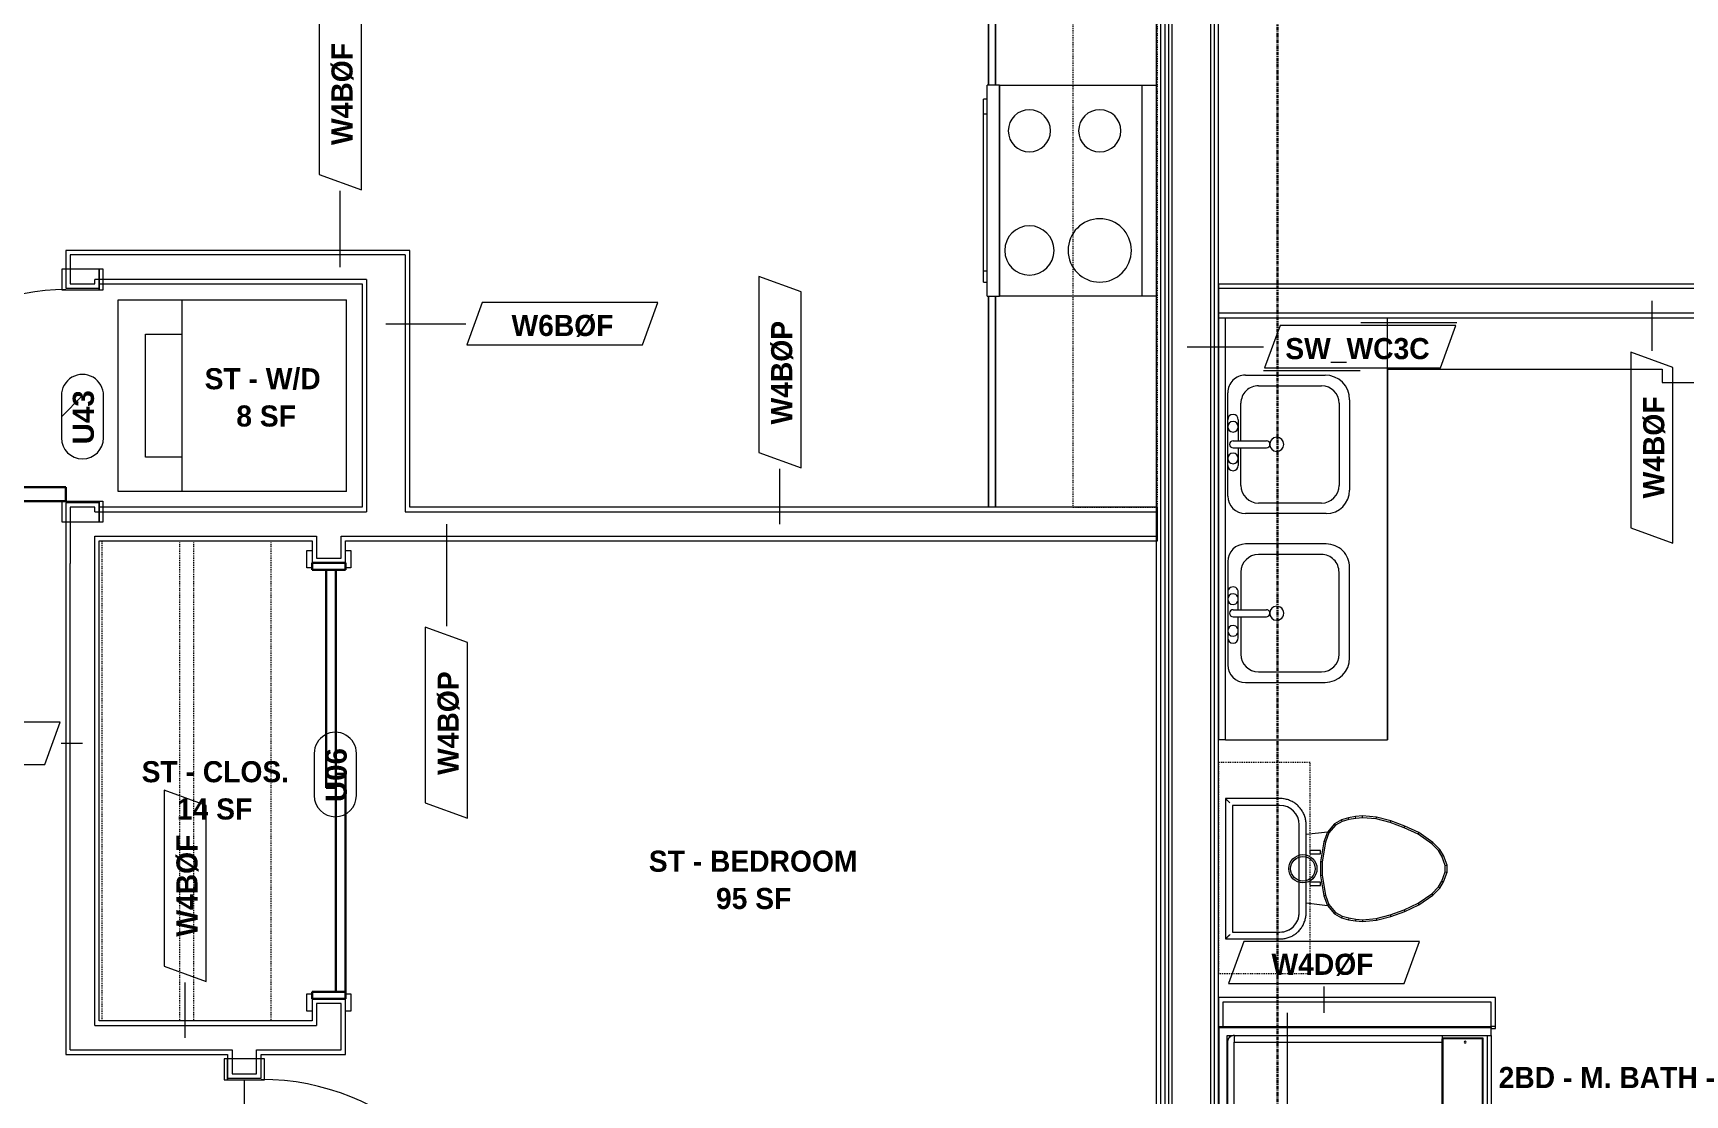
# Model space of a CAD drawing. Header units: inches. Extents: x -4058 to -1781, y 9814 to 12264.
# Drawn here: x -2677.1 to -2442.4, y 10568.4 to 10719.3 of the extents above; entities that cross this region are included whole.
import ezdxf

# ---------------------------------------------------------------- set-up
doc = ezdxf.new("R2010")
doc.units = ezdxf.units.IN
doc.header["$MEASUREMENT"] = 0
doc.linetypes.add('Dash', pattern=[0.25, 0.125, -0.125])
doc.linetypes.add('Grid Line 1_2_', pattern=[0.875, 0.5, -0.125, 0.125, -0.125])
for name, color, linetype, lineweight in [('0-1', 7, 'Continuous', 5), ('A-AREA-IDEN', 2, 'Continuous', 9), ('A-DOOR-3', 31, 'Continuous', 9), ('A-DOOR-4', 31, 'Continuous', 30), ('A-DOOR-FRAM-3', 31, 'Continuous', 30), ('A-DOOR-IDEN', 31, 'Continuous', 9), ('A-FLOR-2', 192, 'Continuous', 9), ('A-WALL', 113, 'Continuous', 18), ('A-WALL-2', 250, 'Continuous', 18), ('A-WALL-3', 113, 'Continuous', 9), ('A-WALL-IDEN', 211, 'Continuous', 9), ('I-WALL-1', 7, 'Continuous', 9), ('P-SANR-FIXT', 6, 'Continuous', 9), ('Q-CASE', 31, 'Continuous', 9), ('Q-CASE-2', 31, 'Dash', 9), ('Q-CASE-HDLN', 31, 'Dash', 9), ('Q-SPCQ', 91, 'Continuous', 9), ('S-GRID-1', 1, 'Grid Line 1_2_', 30)]:
    doc.layers.add(name, color=color, linetype=linetype, lineweight=lineweight)
doc.styles.add('Arial_B', font='arialbd.ttf', dxfattribs={"height": 3})
doc.styles.add('Century Gothic_B', font='GOTHICB.TTF', dxfattribs={"height": 3})

# ---------------------------------------------------------------- blocks, each defined once
blk = doc.blocks.new('CTR - 1st Phase - Common Walls_rvt-1-UNITS PLANS - 3RD FLOOR')
at = {"layer": 'A-WALL-2'}
for p, q in [((-2516.94, 10843.14), (-2516.94, 10458.16)), ((-2516.31, 10843.14), (-2516.31, 10458.16)), ((-2515.81, 10843.14), (-2515.81, 10458.16)), ((-2515.31, 10843.14), (-2515.31, 10458.16)), ((-2509.81, 10843.14), (-2509.81, 10458.16)), ((-2509.31, 10843.14), (-2509.31, 10458.16))]:
    blk.add_line(p, q, dxfattribs=at)
at = {"layer": 'I-WALL-1'}
for p, q in [((-2517.56, 10843.14), (-2517.56, 10496.91)), ((-2508.69, 10578.1), (-2508.69, 10843.14))]:
    blk.add_line(p, q, dxfattribs=at)
blk = doc.blocks.new('CTR - 1st Phase - Structure_rvt-1-UNITS PLANS - 3RD FLOOR')
at = {"layer": 'S-GRID-1'}
blk.add_line((-2500.32, 9814.03), (-2500.32, 12247.5), dxfattribs=at)
blk = doc.blocks.new('M_Sink Vanity-Square - 500 x 440mm-1352614-UNITS PLANS - 3RD FLOOR')
at = {"layer": 'P-SANR-FIXT'}
for p, q in [((7.96, 7.09), (-6.72, 7.09)), ((3.62, 7.09), (-2.88, 7.09)), ((0.12, 5.22), (-5.22, 5.22)), ((-2.88, 5.59), (0.12, 5.59)), ((0.12, 6.33), (0.12, 1.59)), ((1.12, 6.33), (1.12, 1.59)), ((1.12, 5.59), (3.62, 5.59)), ((6.46, 5.22), (1.12, 5.22)), ((-9.22, 4.59), (-9.22, -6.73)), ((-7.72, 2.72), (-7.72, -6.23)), ((8.96, -6.23), (8.96, 2.72)), ((10.46, -6.91), (10.46, 4.59)), ((-5.22, -8.73), (6.46, -8.73)), ((-5.72, -10.23), (7.14, -10.23))]:
    blk.add_line(p, q, dxfattribs=at)
for centre, radius, start, end in [((-6.72, 4.59), 2.5, 90, 180), ((-2.88, 6.34), 0.75, 90, 270), ((-1.88, 6.34), 0.75, 360, 180), ((2.62, 6.34), 0.75, 360, 180), ((3.62, 6.34), 0.75, 270, 90), ((7.96, 4.59), 2.5, 360, 90), ((-5.22, 2.72), 2.5, 90, 180), ((-1.88, 6.34), 0.75, 180, 0), ((0.62, 6.33), 0.5, 360, 180), ((2.62, 6.34), 0.75, 180, 360), ((6.46, 2.72), 2.5, 0, 90), ((0.62, 0.13), 1, 360, 180), ((0.62, 0.13), 1, 180, 0), ((0.62, 1.59), 0.5, 180, 0), ((-5.72, -6.73), 3.5, 180, 270), ((-5.22, -6.23), 2.5, 180, 270), ((6.46, -6.23), 2.5, 270, 0), ((7.14, -6.91), 3.32, 270, 0)]:
    blk.add_arc(centre, radius, start, end, dxfattribs=at)
blk = doc.blocks.new('Toilet-Domestic-3D - Toilet-Domestic-3D-V17-UNITS PLANS - 3RD FLOOR')
at = {"layer": 'P-SANR-FIXT'}
for p, q in [((-0.5, 12), (-1.87, 11.5)), ((-0.46, 11.75), (-1.77, 11.27)), ((-0.46, 11.75), (-0.5, 12)), ((0.5, 12), (-0.5, 12)), ((0.46, 11.75), (-0.46, 11.75)), ((0.46, 11.75), (0.5, 12)), ((1.77, 11.27), (0.46, 11.75)), ((1.87, 11.5), (0.5, 12)), ((-3.74, 10), (-5.13, 8)), ((-3.55, 9.84), (-4.91, 7.88)), ((-2.74, 11), (-3.74, 10)), ((-3.55, 9.84), (-3.74, 10)), ((-2.59, 10.8), (-3.55, 9.84)), ((-1.87, 11.5), (-2.74, 11)), ((-2.59, 10.8), (-2.74, 11)), ((-1.77, 11.27), (-2.59, 10.8)), ((-1.77, 11.27), (-1.87, 11.5)), ((1.77, 11.27), (1.87, 11.5)), ((2.59, 10.8), (1.77, 11.27)), ((2.74, 11), (1.87, 11.5)), ((2.59, 10.8), (2.74, 11)), ((3.55, 9.84), (2.59, 10.8)), ((3.74, 10), (2.74, 11)), ((3.55, 9.84), (3.74, 10)), ((4.91, 7.88), (3.55, 9.84)), ((5.13, 8), (3.74, 10)), ((-5.13, 8), (-6.06, 6)), ((-4.91, 7.88), (-5.83, 5.9)), ((-4.91, 7.88), (-5.13, 8)), ((4.91, 7.88), (5.13, 8)), ((5.83, 5.9), (4.91, 7.88)), ((6.06, 6), (5.13, 8)), ((-6.06, 6), (-6.79, 4)), ((-5.83, 5.9), (-6.55, 3.92)), ((-5.83, 5.9), (-6.06, 6)), ((5.83, 5.9), (6.06, 6)), ((6.55, 3.92), (5.83, 5.9)), ((6.79, 4), (6.06, 6)), ((-6.79, 4), (-7.33, 1.99)), ((-6.55, 3.92), (-7.08, 1.95)), ((-6.55, 3.92), (-6.79, 4)), ((6.55, 3.92), (6.79, 4)), ((7.08, 1.95), (6.55, 3.92)), ((7.33, 1.99), (6.79, 4)), ((-7.33, 1.99), (-7.5, 0)), ((-7.08, 1.95), (-7.33, 1.99)), ((-7.08, 1.95), (-7.25, 0)), ((7.08, 1.95), (7.33, 1.99)), ((7.25, 0), (7.08, 1.95)), ((7.5, 0), (7.33, 1.99)), ((-7.25, 0), (-7.5, 0)), ((-7.5, 0), (-7.41, -1)), ((-7.16, -0.96), (-7.41, -1)), ((-7.41, -1), (-7.24, -2)), ((-7.25, 0), (-7.16, -0.96)), ((-6.99, -1.95), (-7.24, -2)), ((-7.24, -2), (-6.97, -3)), ((-7.16, -0.96), (-6.99, -1.95)), ((-6.99, -1.95), (-6.73, -2.9)), ((6.73, -2.9), (6.99, -1.95)), ((6.97, -3), (7.24, -2)), ((6.99, -1.95), (7.16, -0.96)), ((6.99, -1.95), (7.24, -2)), ((7.16, -0.96), (7.25, 0)), ((7.16, -0.96), (7.41, -1)), ((7.24, -2), (7.41, -1)), ((7.25, 0), (7.5, 0)), ((7.41, -1), (7.5, 0)), ((-6.73, -2.9), (-6.97, -3)), ((-6.97, -3), (-6.4, -4)), ((-6.73, -2.9), (-6.21, -3.84)), ((-6.4, -4), (-6.21, -3.84)), ((-6.4, -4), (-5.21, -5)), ((-6.21, -3.84), (-5.08, -4.78)), ((5.08, -4.78), (6.21, -3.84)), ((5.21, -5), (6.4, -4)), ((6.21, -3.84), (6.73, -2.9)), ((6.21, -3.84), (6.4, -4)), ((6.4, -4), (6.97, -3)), ((6.73, -2.9), (6.97, -3)), ((-5.08, -4.78), (-5.21, -5)), ((-5.21, -5), (-4.86, -8.02)), ((-5.21, -5), (-3.84, -5.5)), ((-5.08, -4.78), (-3.77, -5.26)), ((-3.77, -5.26), (-3.84, -5.5)), ((-3.84, -5.5), (-1, -6)), ((-3.77, -5.26), (-0.98, -5.75)), ((-0.98, -5.75), (-1, -6)), ((-1, -6), (1, -6)), ((-0.98, -5.75), (0.98, -5.75)), ((0.98, -5.75), (3.77, -5.26)), ((0.98, -5.75), (1, -6)), ((1, -6), (3.84, -5.5)), ((3.77, -5.26), (5.08, -4.78)), ((3.77, -5.26), (3.84, -5.5)), ((3.84, -5.5), (5.21, -5)), ((4.86, -8.02), (5.21, -5)), ((5.08, -4.78), (5.21, -5)), ((6.25, -8.02), (-6.25, -8.02)), ((6.25, -9), (-6.25, -9)), ((6.25, -9), (-6.25, -9)), ((-9.98, -11.75), (-9.98, -19.48)), ((-9, -11.75), (-9, -18.5)), ((-9, -11.75), (-9, -18.5)), ((9, -18.5), (9, -11.75)), ((9, -18.5), (9, -11.75)), ((9.98, -19.48), (9.98, -11.75)), ((-9, -18.5), (9, -18.5)), ((-9, -18.5), (9, -18.5)), ((-9.98, -19.48), (-9.86, -19.36)), ((-9.98, -19.48), (9.98, -19.48)), ((9.86, -19.36), (9.98, -19.48))]:
    blk.add_line(p, q, dxfattribs=at)
at = {"layer": 'P-SANR-FIXT', "flags": 128}
for points in [[(-6.25, -8.02), (-6.4, -8.03), (-6.55, -8.03), (-6.7, -8.05), (-6.84, -8.07), (-6.99, -8.1), (-7.14, -8.13), (-7.28, -8.17), (-7.42, -8.21), (-7.56, -8.26), (-7.7, -8.32), (-7.84, -8.38), (-7.97, -8.44), (-8.1, -8.52), (-8.23, -8.59), (-8.35, -8.67), (-8.48, -8.76), (-8.59, -8.85), (-8.71, -8.95), (-8.82, -9.05), (-8.92, -9.15), (-9.03, -9.26), (-9.12, -9.38), (-9.22, -9.49), (-9.3, -9.61), (-9.39, -9.74), (-9.46, -9.86), (-9.54, -9.99), (-9.6, -10.13), (-9.67, -10.26), (-9.72, -10.4), (-9.78, -10.54), (-9.82, -10.68), (-9.86, -10.83), (-9.89, -10.97), (-9.92, -11.12), (-9.95, -11.26), (-9.96, -11.41), (-9.97, -11.56), (-9.98, -11.71), (-9.98, -11.75)], [(9.98, -11.75), (9.97, -11.6), (9.97, -11.45), (9.95, -11.3), (9.93, -11.16), (9.9, -11.01), (9.87, -10.86), (9.83, -10.72), (9.79, -10.58), (9.74, -10.44), (9.68, -10.3), (9.62, -10.16), (9.56, -10.03), (9.48, -9.9), (9.41, -9.77), (9.33, -9.65), (9.24, -9.52), (9.15, -9.41), (9.05, -9.29), (8.95, -9.18), (8.85, -9.08), (8.74, -8.97), (8.62, -8.88), (8.51, -8.78), (8.39, -8.7), (8.26, -8.61), (8.14, -8.54), (8.01, -8.46), (7.87, -8.4), (7.74, -8.33), (7.6, -8.28), (7.46, -8.22), (7.32, -8.18), (7.17, -8.14), (7.03, -8.11), (6.88, -8.08), (6.74, -8.05), (6.59, -8.04), (6.44, -8.03), (6.29, -8.02), (6.25, -8.02)]]:
    blk.add_lwpolyline(points, dxfattribs=at)
at = {"layer": 'P-SANR-FIXT'}
for radius in [2, 1.75]:
    blk.add_circle((0, -8.48), radius, dxfattribs=at)
for centre, start, end in [((-6.25, -11.75), 90, 180), ((-6.25, -11.75), 90, 180), ((6.25, -11.75), 0, 90), ((6.25, -11.75), 360, 90)]:
    blk.add_arc(centre, 2.75, start, end, dxfattribs=at)
for points in [[(-9.98, -19.48), (-9.98, -19.48), (-9.98, -19.48), (-9.98, -19.48)], [(9.98, -19.48), (9.98, -19.48), (9.98, -19.48), (9.98, -19.48)]]:
    blk.add_open_spline(points, degree=3, dxfattribs=at)
for points, knots in [([(-9.86, -19.36), (-9.86, -19.36), (-9.85, -19.35), (-9.82, -19.32), (-9.8, -19.3), (-9.78, -19.28), (-9.75, -19.25), (-9.71, -19.21), (-9.66, -19.16), (-9.6, -19.1), (-9.55, -19.05), (-9.47, -18.97), (-9.41, -18.91), (-9.37, -18.87)], [0, 0, 0, 0, 0.166667, 0.25, 0.291667, 0.333333, 0.416667, 0.5, 0.583333, 0.666667, 0.75, 0.833333, 1, 1, 1, 1]), ([(9.37, -18.87), (9.41, -18.91), (9.47, -18.97), (9.55, -19.05), (9.6, -19.1), (9.66, -19.16), (9.71, -19.21), (9.75, -19.25), (9.78, -19.28), (9.8, -19.3), (9.82, -19.32), (9.85, -19.35), (9.86, -19.36), (9.86, -19.36)], [-1, -1, -1, -1, -0.833333, -0.75, -0.666667, -0.583333, -0.5, -0.416667, -0.333333, -0.291667, -0.25, -0.166667, 0, 0, 0, 0])]:
    blk.add_open_spline(points, degree=3, knots=knots, dxfattribs=at)
blk = doc.blocks.new('Bath Vanity - Bath Vanity 60_-V18-UNITS PLANS - 3RD FLOOR')
at = {"layer": 'Q-CASE'}
for p, q in [((-29.26, -1), (-29.26, -24)), ((-29.26, -24), (30.74, -24))]:
    blk.add_line(p, q, dxfattribs=at)
blk = doc.blocks.new('BATHROOM MIRROR - BATHROOM MIRROR  60_-3809435-UNITS PLANS - 3RD FLOOR')
at = {"layer": 'Q-CASE'}
for p, q in [((30.74, 24), (-29.26, 24)), ((-29.26, 23), (-29.26, 24)), ((30.74, 24), (30.74, 23)), ((-29.26, 23), (30.74, 23))]:
    blk.add_line(p, q, dxfattribs=at)
blk = doc.blocks.new('300 Series Wall Hung Cabinet_326 - 30_-2909952-UNITS PLANS - 3RD FLOOR')
at = {"layer": 'Q-CASE'}
for p, q in [((-2.5, -13.19), (-2.01, -13.19)), ((-2.5, -13.19), (-2.5, -14.69)), ((-2.01, -14.69), (-2.01, -13.19)), ((2, -13.19), (2.49, -13.19)), ((2, -13.19), (2, -14.69)), ((2.49, -14.69), (2.49, -13.19)), ((-2.5, -14.69), (-2.01, -14.69)), ((2, -14.69), (2.49, -14.69))]:
    blk.add_line(p, q, dxfattribs=at)
at = {"layer": 'Q-CASE-2'}
for p, q in [((15, -0.19), (-15, -0.19)), ((-15, -0.19), (-15, -13.19)), ((15, -13.19), (15, -0.19)), ((-15, -13.19), (15, -13.19))]:
    blk.add_line(p, q, dxfattribs=at)
blk = doc.blocks.new('M_Sink Vanity-Square - 500 x 440mm-1372835-UNITS PLANS - 3RD FLOOR')
at = {"layer": 'P-SANR-FIXT'}
for p, q in [((-5.72, 10.23), (7.14, 10.23)), ((-5.22, 8.73), (6.46, 8.73)), ((-9.22, -4.59), (-9.22, 6.73)), ((-7.72, -2.72), (-7.72, 6.23)), ((8.96, 6.23), (8.96, -2.72)), ((10.46, 6.91), (10.46, -4.59)), ((0.12, -6.33), (0.12, -1.59)), ((1.12, -6.33), (1.12, -1.59)), ((0.12, -5.22), (-5.22, -5.22)), ((-2.88, -5.59), (0.12, -5.59)), ((6.46, -5.22), (1.12, -5.22)), ((1.12, -5.59), (3.62, -5.59)), ((7.96, -7.09), (-6.72, -7.09)), ((3.62, -7.09), (-2.88, -7.09))]:
    blk.add_line(p, q, dxfattribs=at)
for centre, radius, start, end in [((-5.72, 6.73), 3.5, 90, 180), ((7.14, 6.91), 3.32, 360, 90), ((-5.22, 6.23), 2.5, 90, 180), ((6.46, 6.23), 2.5, 360, 90), ((0.62, -0.13), 1, 360, 180), ((0.62, -0.13), 1, 180, 0), ((0.62, -1.59), 0.5, 360, 180), ((-6.72, -4.59), 2.5, 180, 270), ((-5.22, -2.72), 2.5, 180, 270), ((6.46, -2.72), 2.5, 270, 360), ((7.96, -4.59), 2.5, 270, 0), ((-2.88, -6.34), 0.75, 90, 270), ((-1.88, -6.34), 0.75, 360, 180), ((-1.88, -6.34), 0.75, 180, 0), ((0.62, -6.33), 0.5, 180, 0), ((2.62, -6.34), 0.75, 0, 180), ((2.62, -6.34), 0.75, 180, 0), ((3.62, -6.34), 0.75, 270, 90)]:
    blk.add_arc(centre, radius, start, end, dxfattribs=at)
blk = doc.blocks.new('The Shower - The Shower-4199730-UNITS PLANS - 3RD FLOOR')
at = {"layer": 'P-SANR-FIXT'}
for p, q in [((0, 39.25), (0.12, 39.25)), ((0, 0.5), (0, 39.25)), ((1.25, 39.25), (0.12, 39.25)), ((0.12, 0.62), (0.12, 39.25)), ((1.25, 39.25), (37.25, 39.25)), ((1.25, 38.75), (1.25, 39.25)), ((1.25, 1.75), (1.25, 39.25)), ((37.25, 38.75), (1.25, 38.75)), ((1.62, 38.13), (1.62, 32.27)), ((36.88, 38.13), (1.62, 38.13)), ((36.75, 38), (1.75, 38)), ((1.75, 38), (1.75, 32.38)), ((36.75, 32.38), (36.75, 38)), ((36.88, 32.27), (36.88, 38.13)), ((37.25, 39.25), (37.25, 38.75)), ((38.38, 39.25), (37.25, 39.25)), ((37.25, 39.25), (37.25, 19.48)), ((38.38, 39.25), (38.5, 39.25)), ((38.38, 39.25), (38.38, 0.62)), ((38.5, 39.25), (38.5, 0.5)), ((1.75, 32.38), (36.75, 32.38)), ((2.2, 2.75), (2.2, 32.27)), ((36.3, 32.27), (2.2, 32.27)), ((36.3, 18.89), (36.3, 32.27)), ((36.3, 2.75), (36.3, 18.11)), ((37.25, 17.52), (37.25, 1.75)), ((1.28, 2.51), (1.3, 2.43)), ((2.25, 2.7), (36.25, 2.7)), ((37.2, 2.43), (37.22, 2.51)), ((38.5, 0.5), (0, 0.5)), ((38.38, 0.62), (0.12, 0.62)), ((37.25, 1.75), (1.25, 1.75)), ((1.37, 2.28), (1.38, 2.26)), ((1.4, 2.23), (1.42, 2.2)), ((1.51, 2.08), (1.58, 2.01)), ((1.7, 1.92), (1.73, 1.9)), ((1.93, 1.8), (2.01, 1.78)), ((2.25, 1.77), (36.25, 1.77)), ((36.25, 1.75), (36.25, 1.77)), ((36.49, 1.78), (36.57, 1.8)), ((36.77, 1.9), (36.8, 1.92)), ((36.92, 2.01), (36.99, 2.08)), ((37.08, 2.2), (37.1, 2.23)), ((37.12, 2.26), (37.13, 2.28))]:
    blk.add_line(p, q, dxfattribs=at)
for centre, radius, start, end in [((2.2, 35.56), 0.125, 0, 180), ((2.2, 35.56), 0.125, 180, 0), ((36.3, 35.56), 0.125, 0, 180), ((36.3, 35.56), 0.125, 180, 0), ((2.25, 2.75), 1, 180, 270), ((36.25, 2.75), 1, 270, 0)]:
    blk.add_arc(centre, radius, start, end, dxfattribs=at)
for centre, major_axis, start_param, end_param in [((2.2, 32.28), (-0.95, 0), 0, 1.570796), ((36.3, 32.28), (0.95, 0), 4.712389, 6.283185)]:
    blk.add_ellipse(centre, major_axis=major_axis, ratio=0.019505, start_param=start_param, end_param=end_param, dxfattribs=at)
for points, knots in [([(1.25, 2.77), (1.25, 2.77), (1.27, 2.76), (1.4, 2.76), (1.64, 2.75), (1.95, 2.75), (2.12, 2.75), (2.2, 2.75)], [-1, -1, -1, -1, -0.833333, -0.666667, -0.333333, -0.166667, 0, 0, 0, 0]), ([(1.25, 2.77), (1.25, 2.7), (1.26, 2.57), (1.34, 2.32), (1.53, 2.04), (1.8, 1.86), (2.06, 1.78), (2.19, 1.77), (2.25, 1.77)], [-1, -1, -1, -1, -0.874768, -0.749536, -0.499072, -0.248608, -0.123376, 0.001856, 0.001856, 0.001856, 0.001856]), ([(2.2, 2.75), (2.2, 2.74), (2.2, 2.74), (2.2, 2.73), (2.21, 2.72), (2.21, 2.72), (2.22, 2.71), (2.23, 2.71), (2.24, 2.7), (2.24, 2.7), (2.25, 2.7), (2.25, 2.7)], [-1, -1, -1, -1, -0.833333, -0.75, -0.666667, -0.583333, -0.416667, -0.291667, -0.208333, -0.083333, 0, 0, 0, 0]), ([(36.25, 1.77), (36.32, 1.77), (36.45, 1.78), (36.7, 1.86), (36.98, 2.04), (37.16, 2.32), (37.24, 2.57), (37.25, 2.7), (37.25, 2.77)], [-1, -1, -1, -1, -0.874768, -0.749536, -0.499072, -0.248608, -0.123376, 0.001856, 0.001856, 0.001856, 0.001856]), ([(36.25, 2.7), (36.26, 2.7), (36.26, 2.7), (36.27, 2.7), (36.28, 2.71), (36.28, 2.71), (36.29, 2.72), (36.29, 2.73), (36.3, 2.74), (36.3, 2.74), (36.3, 2.75), (36.3, 2.75)], [-1, -1, -1, -1, -0.833333, -0.75, -0.666667, -0.583333, -0.416667, -0.291667, -0.208333, -0.083333, 0, 0, 0, 0]), ([(36.25, 1.8), (36.25, 1.82), (36.25, 1.91), (36.25, 2.14), (36.25, 2.45), (36.25, 2.62), (36.25, 2.7)], [-0.8333333, -0.8333333, -0.8333333, -0.8333333, -0.6666667, -0.3333333, -0.1666667, 0, 0, 0, 0]), ([(37.19, 2.42), (37.18, 2.38), (37.16, 2.33), (37.13, 2.27), (37.12, 2.25)], [0.2167295, 0.2167295, 0.2167295, 0.2167295, 0.2857143, 0.332096, 0.332096, 0.332096, 0.332096]), ([(1.59, 2), (1.55, 2.04), (1.47, 2.12), (1.41, 2.21), (1.38, 2.25)], [0.4597287, 0.4597287, 0.4597287, 0.4597287, 0.5714286, 0.666048, 0.666048, 0.666048, 0.666048]), ([(2.25, 1.75), (2.17, 1.75), (2.03, 1.77), (1.86, 1.82), (1.77, 1.87), (1.75, 1.88)], [0, 0, 0, 0, 0.1428571, 0.2857143, 0.332096, 0.332096, 0.332096, 0.332096]), ([(36.75, 1.88), (36.7, 1.85), (36.59, 1.8), (36.42, 1.76), (36.31, 1.75), (36.25, 1.75)], [0.6665409, 0.6665409, 0.6665409, 0.6665409, 0.7857143, 0.8928571, 1, 1, 1, 1]), ([(37.01, 2.11), (36.97, 2.05), (36.89, 1.97), (36.79, 1.91), (36.75, 1.88)], [0.4462442, 0.4462442, 0.4462442, 0.4462442, 0.5714286, 0.666048, 0.666048, 0.666048, 0.666048])]:
    blk.add_open_spline(points, degree=3, knots=knots, dxfattribs=at)
for points in [[(1.25, 2.71), (1.25, 2.72), (1.25, 2.74), (1.25, 2.75)], [(37.25, 2.75), (37.25, 2.72), (37.25, 2.7), (37.25, 2.67)], [(1.38, 2.25), (1.37, 2.27), (1.36, 2.3), (1.35, 2.32)], [(1.75, 1.88), (1.71, 1.91), (1.67, 1.94), (1.63, 1.97)], [(37.12, 2.25), (37.09, 2.21), (37.07, 2.18), (37.05, 2.15)]]:
    blk.add_open_spline(points, degree=3, dxfattribs=at)
blk = doc.blocks.new('SLIDING - FLUSH - SLIDING - FLUSH - 5-0 x 6-8-3203586-UNITS PLANS - 3RD FLOOR')
at = {"layer": 'A-DOOR-3'}
for p, q in [((-32.75, 3.25), (-30.25, 3.25)), ((-32.75, 2.5), (-32.75, 3.25)), ((-30.25, 2.5), (-32.75, 2.5)), ((-30.25, 3.25), (-30.25, 2.5)), ((30.25, 3.25), (32.75, 3.25)), ((30.25, 2.5), (30.25, 3.25)), ((32.75, 2.5), (30.25, 2.5)), ((32.75, 3.25), (32.75, 2.5)), ((-32.75, -2.25), (-30.25, -2.25)), ((-32.75, -3), (-32.75, -2.25)), ((-30.25, -2.25), (-30.25, -3)), ((30.25, -2.25), (32.75, -2.25)), ((30.25, -3), (30.25, -2.25)), ((32.75, -2.25), (32.75, -3)), ((-30.25, -3), (-32.75, -3)), ((32.75, -3), (30.25, -3))]:
    blk.add_line(p, q, dxfattribs=at)
at = {"layer": 'A-DOOR-4'}
for p, q in [((-1, -0.88), (-1, 0.5)), ((-1, 0.5), (30, 0.5)), ((30, 0.5), (30, -0.88)), ((-30, -2.25), (-30, -0.88)), ((-30, -0.88), (1, -0.88)), ((1, -2.25), (-30, -2.25)), ((30, -0.88), (-1, -0.88)), ((1, -0.88), (1, -2.25))]:
    blk.add_line(p, q, dxfattribs=at)
at = {"layer": 'A-DOOR-FRAM-3'}
for p, q in [((-31, -2.25), (-31, 2.5)), ((-31, 2.5), (-30, 2.5)), ((-30, 2.5), (-30, -2.25)), ((30, 2.5), (31, 2.5)), ((30, -2.25), (30, 2.5)), ((31, 2.5), (31, -2.25)), ((-30, -2.25), (-31, -2.25)), ((31, -2.25), (30, -2.25))]:
    blk.add_line(p, q, dxfattribs=at)
blk = doc.blocks.new('SWING - SINGLE - FLUSH - SWING - FLUSH - 2-10 x 6-8 - PRIVACY-4346066-UNITS PLANS - 3RD FLOOR')
at = {"layer": 'A-DOOR-3'}
for p, q in [((-17, 2.87), (-20, 2.87)), ((-20, 2.87), (-20, -2.38)), ((-17, -2.38), (-17, 2.87)), ((20, 2.87), (17, 2.87)), ((17, 2.87), (17, -2.38)), ((20, -2.38), (20, 2.87)), ((-20, -2.38), (-17, -2.38)), ((-17, -2.38), (-20, -2.38)), ((-20, -2.38), (-20, -2.88)), ((-20, -2.88), (-17, -2.88)), ((-17, -2.88), (-17, -2.38)), ((17, -2.38), (20, -2.38)), ((20, -2.38), (17, -2.38)), ((17, -2.38), (17, -2.88)), ((17, -2.88), (20, -2.88)), ((20, -2.88), (20, -2.38))]:
    blk.add_line(p, q, dxfattribs=at)
blk.add_arc((17, 2.37), 34.07, 93.3657, 180, dxfattribs=at)
at = {"layer": 'A-DOOR-4'}
for p, q in [((15, 2.37), (15, 36.38)), ((17, 36.38), (15, 36.38)), ((17, 2.37), (17, 36.38)), ((17, 2.37), (15, 2.37))]:
    blk.add_line(p, q, dxfattribs=at)
blk = doc.blocks.new('OD_CW_Closet - OD_CW_Closet-3786599-UNITS PLANS - 3RD FLOOR')
at = {"layer": 'Q-CASE-HDLN'}
for p, q in [((0.74, -24), (0.74, 0)), ((0.74, 0), (68.99, 0)), ((68.99, 0), (68.99, -24)), ((0.74, -11), (68.99, -11)), ((0.74, -13), (68.99, -13)), ((68.99, -24), (0.74, -24))]:
    blk.add_line(p, q, dxfattribs=at)
blk = doc.blocks.new('SWING - SINGLE - FLUSH - SWING - FLUSH - 2-6 x 6-8 - PASSAGE-4346079-UNITS PLANS - 3RD FLOOR')
at = {"layer": 'A-DOOR-3'}
for p, q in [((-18, 2.375), (-18, 2.875)), ((-18, 2.875), (-15, 2.875)), ((-18, 2.375), (-15, 2.375)), ((-18, -2.875), (-18, 2.375)), ((-15, 2.375), (-18, 2.375)), ((-15, 2.875), (-15, 2.375)), ((-15, 2.375), (-15, -2.875)), ((15, 2.375), (15, 2.875)), ((15, 2.875), (18, 2.875)), ((15, 2.375), (18, 2.375)), ((15, -2.875), (15, 2.375)), ((18, 2.375), (15, 2.375)), ((18, 2.875), (18, 2.375)), ((18, 2.375), (18, -2.875)), ((-15, -2.875), (-18, -2.875)), ((18, -2.875), (15, -2.875))]:
    blk.add_line(p, q, dxfattribs=at)
blk.add_arc((15, -2.375), 30.067, 180, 266.18593, dxfattribs=at)
at = {"layer": 'A-DOOR-4'}
for p, q in [((13, -2.375), (13, -32.375)), ((15, -2.375), (13, -2.375)), ((15, -2.375), (15, -32.375)), ((15, -32.375), (13, -32.375))]:
    blk.add_line(p, q, dxfattribs=at)
blk = doc.blocks.new('Stacked Washer and Dryer - 26_x25_ - Private-1352637-UNITS PLANS - 3RD FLOOR')
at = {"layer": 'P-SANR-FIXT'}
for p, q in [((0, 13.625), (32.4375, 13.625)), ((0, 13.625), (0, -13.625)), ((23.34375, 13.625), (23.34375, -13.625)), ((32.4375, 13.625), (32.4375, -13.625)), ((23.34375, 8.75), (28.53125, 8.75)), ((28.53125, 8.75), (28.53125, -8.75)), ((28.53125, -8.75), (23.34375, -8.75)), ((32.4375, -13.625), (0, -13.625))]:
    blk.add_line(p, q, dxfattribs=at)
blk = doc.blocks.new('OD_CW_Base Cabinet - OD_CW_Base Cabinet-V23-UNITS PLANS - 3RD FLOOR')
at = {"layer": 'Q-CASE'}
for p, q in [((0.74, 23.81), (0.74, 21.81)), ((36.49, 0), (131.34, 0)), ((161.34, 0), (191.34, 0))]:
    blk.add_line(p, q, dxfattribs=at)
blk = doc.blocks.new('OD_CW_Upper Cabinet - OD_CW_Upper Cabinet-4366994-UNITS PLANS - 3RD FLOOR')
at = {"layer": 'Q-CASE-HDLN'}
for p, q in [((191.34, 24), (0.74, 24)), ((0.74, 24), (0.74, 12)), ((191.34, 12), (191.34, 24)), ((0.74, 12), (191.34, 12))]:
    blk.add_line(p, q, dxfattribs=at)
blk = doc.blocks.new('Wall Tag - Shear Wall-3956451-UNITS PLANS - 3RD FLOOR')
at = {"layer": 'A-WALL-IDEN'}
for p, q in [((-0.3561, 0.0937), (-0.4244, -0.0937)), ((0.4244, 0.0937), (-0.3561, 0.0937)), ((0.4291, 0.1068), (0.0033, 0.1068)), ((0.3561, -0.0937), (0.4244, 0.0937)), ((0, -0.1068), (-0.4291, -0.1068)), ((-0.4244, -0.0937), (0.3561, -0.0937))]:
    blk.add_line(p, q, dxfattribs=at)
blk = doc.blocks.new('Wall Tag - Arch Wall-3956453-UNITS PLANS - 3RD FLOOR')
at = {"layer": 'A-WALL-IDEN'}
for p, q in [((-0.3561, 0.0937), (-0.4244, -0.0937)), ((0.4244, 0.0937), (-0.3561, 0.0937)), ((0.3561, -0.0937), (0.4244, 0.0937)), ((-0.4244, -0.0937), (0.3561, -0.0937))]:
    blk.add_line(p, q, dxfattribs=at)
blk = doc.blocks.new('Door Tag - Type Mark-2601225-UNITS PLANS - 3RD FLOOR')
at = {"layer": 'A-DOOR-IDEN'}
for p, q in [((0.09375, 0.09375), (-0.09375, 0.09375)), ((-0.09375, -0.09375), (0.09375, -0.09375))]:
    blk.add_line(p, q, dxfattribs=at)
for centre, start, end in [((-0.09375, 0), 90, 270), ((0.09375, 0), 270, 90)]:
    blk.add_arc(centre, 0.09375, start, end, dxfattribs=at)

msp = doc.modelspace()

# ---------------------------------------------------------------- linework, layer by layer
at = {"layer": 'A-DOOR-IDEN'}
msp.add_line((-2670.12, 10667.78), (-2673.12, 10664.78), dxfattribs=at)
at = {"layer": 'A-FLOR-2'}
for p, q in [((-2484.69, 10671.54), (-2445.62, 10671.54)), ((-2484.68, 10671.54), (-2484.68, 10618.85)), ((-2445.62, 10671.54), (-2445.62, 10669.66)), ((-2445.62, 10669.66), (-2438.31, 10669.66)), ((-2647.12, 10570.53), (-2647.12, 10536.53))]:
    msp.add_line(p, q, dxfattribs=at)
at = {"layer": 'A-WALL'}
for p, q in [((-2671.87, 10687.78), (-2671.87, 10683.66)), ((-2624.25, 10687.78), (-2671.87, 10687.78)), ((-2624.25, 10687.78), (-2624.25, 10651.28)), ((-2671.87, 10683.66), (-2668.37, 10683.66)), ((-2668.37, 10683.66), (-2668.37, 10684.28)), ((-2629.75, 10684.28), (-2668.37, 10684.28)), ((-2629.75, 10684.28), (-2629.75, 10651.28)), ((-2430.81, 10682.98), (-2508.69, 10682.98)), ((-2437.69, 10679.48), (-2508.69, 10679.48)), ((-2668.37, 10651.91), (-2671.87, 10651.91)), ((-2671.87, 10651.91), (-2671.87, 10643.91)), ((-2668.37, 10651.28), (-2668.37, 10651.91)), ((-2668.37, 10651.28), (-2629.75, 10651.28)), ((-2624.25, 10651.28), (-2517.37, 10651.28)), ((-2668.37, 10643.91), (-2668.37, 10647.78)), ((-2668.37, 10647.78), (-2636.87, 10647.78)), ((-2636.87, 10647.78), (-2636.87, 10644.66)), ((-2633.37, 10644.66), (-2633.37, 10647.78)), ((-2633.37, 10647.78), (-2517.37, 10647.78)), ((-2671.87, 10574.78), (-2671.87, 10643.91)), ((-2668.37, 10578.28), (-2668.37, 10643.91)), ((-2636.87, 10644.66), (-2633.37, 10644.66)), ((-2636.87, 10581.41), (-2636.87, 10578.28)), ((-2633.37, 10581.41), (-2636.87, 10581.41)), ((-2633.37, 10574.78), (-2633.37, 10581.41)), ((-2508.06, 10581.6), (-2508.06, 10578.1)), ((-2469.94, 10581.6), (-2508.06, 10581.6)), ((-2469.94, 10578.1), (-2469.94, 10581.6)), ((-2668.37, 10578.28), (-2636.87, 10578.28)), ((-2469.31, 10578.1), (-2469.94, 10578.1)), ((-2671.87, 10574.78), (-2648.87, 10574.78)), ((-2648.87, 10574.78), (-2648.87, 10571.41)), ((-2645.37, 10571.41), (-2645.37, 10574.78)), ((-2645.37, 10574.78), (-2633.37, 10574.78)), ((-2648.87, 10571.41), (-2645.37, 10571.41))]:
    msp.add_line(p, q, dxfattribs=at)
at = {"layer": 'A-WALL-3'}
for p, q in [((-2672.5, 10688.41), (-2672.5, 10683.03)), ((-2623.62, 10688.41), (-2672.5, 10688.41)), ((-2623.62, 10651.91), (-2623.62, 10688.41)), ((-2667.75, 10683.03), (-2667.75, 10683.66)), ((-2667.75, 10683.66), (-2630.37, 10683.66)), ((-2630.37, 10683.66), (-2630.37, 10651.91)), ((-2433.56, 10683.6), (-2508.69, 10683.6)), ((-2508.69, 10683.6), (-2508.69, 10678.85)), ((-2672.5, 10683.03), (-2667.75, 10683.03)), ((-2507.68, 10678.85), (-2438.31, 10678.85)), ((-2672.5, 10652.53), (-2672.5, 10643.91)), ((-2667.75, 10652.53), (-2672.5, 10652.53)), ((-2667.75, 10651.91), (-2667.75, 10652.53)), ((-2630.37, 10651.91), (-2667.75, 10651.91)), ((-2517.37, 10651.91), (-2623.62, 10651.91)), ((-2517.37, 10647.16), (-2517.37, 10651.91)), ((-2667.75, 10643.91), (-2667.75, 10647.16)), ((-2667.75, 10647.16), (-2637.5, 10647.16)), ((-2637.5, 10647.16), (-2637.5, 10644.03)), ((-2632.75, 10644.03), (-2632.75, 10647.16)), ((-2632.75, 10647.16), (-2517.37, 10647.16)), ((-2672.5, 10643.91), (-2672.5, 10574.16)), ((-2667.75, 10578.91), (-2667.75, 10643.91)), ((-2637.5, 10644.03), (-2632.75, 10644.03)), ((-2632.75, 10582.03), (-2637.5, 10582.03)), ((-2637.5, 10582.03), (-2637.5, 10578.91)), ((-2632.75, 10574.16), (-2632.75, 10582.03)), ((-2469.31, 10582.23), (-2508.69, 10582.23)), ((-2508.69, 10582.23), (-2508.69, 10578.1)), ((-2469.31, 10577.85), (-2469.31, 10582.23)), ((-2637.5, 10578.91), (-2667.75, 10578.91)), ((-2469.94, 10577.85), (-2469.31, 10577.85)), ((-2672.5, 10574.16), (-2649.5, 10574.16)), ((-2649.5, 10574.16), (-2649.5, 10570.78)), ((-2644.75, 10570.78), (-2644.75, 10574.16)), ((-2644.75, 10574.16), (-2632.75, 10574.16)), ((-2649.5, 10570.78), (-2644.75, 10570.78))]:
    msp.add_line(p, q, dxfattribs=at)
at = {"layer": 'A-WALL-IDEN'}
for p, q in [((-2633.49, 10686.03), (-2633.49, 10696.88)), ((-2447.1, 10681.23), (-2447.1, 10674.12)), ((-2627, 10678), (-2615.66, 10678)), ((-2513.12, 10674.72), (-2502.28, 10674.72)), ((-2571.01, 10649.53), (-2571.01, 10657.38)), ((-2618.41, 10649.53), (-2618.41, 10635.03)), ((-2670.12, 10618.35), (-2673.15, 10618.35)), ((-2655.52, 10576.53), (-2655.52, 10584.38)), ((-2493.69, 10580.04), (-2493.69, 10583.8)), ((-2498.91, 10580.04), (-2498.91, 10562.89))]:
    msp.add_line(p, q, dxfattribs=at)
at = {"layer": 'Q-CASE'}
for p, q in [((-2541.37, 10711.91), (-2541.37, 10806.76)), ((-2540.37, 10711.91), (-2540.37, 10806.76)), ((-2540.37, 10806.76), (-2540.37, 10711.91)), ((-2541.37, 10651.91), (-2541.37, 10681.91)), ((-2540.37, 10651.91), (-2540.37, 10681.91)), ((-2540.37, 10681.91), (-2540.37, 10651.91))]:
    msp.add_line(p, q, dxfattribs=at)
at = {"layer": 'Q-SPCQ'}
for p, q in [((-2541.56, 10681.91), (-2541.56, 10711.91)), ((-2539.81, 10711.91), (-2541.56, 10711.91)), ((-2539.81, 10711.91), (-2539.81, 10681.91)), ((-2539.81, 10681.91), (-2539.81, 10711.91)), ((-2539.81, 10711.91), (-2519.56, 10711.91)), ((-2519.56, 10711.91), (-2517.56, 10711.91)), ((-2519.56, 10711.91), (-2519.56, 10681.91)), ((-2542.06, 10707.78), (-2542.06, 10709.91)), ((-2541.56, 10709.91), (-2542.06, 10709.91)), ((-2542.06, 10685.52), (-2542.06, 10707.78)), ((-2541.56, 10707.78), (-2542.06, 10707.78)), ((-2542.06, 10683.91), (-2542.06, 10685.52)), ((-2542.06, 10685.52), (-2541.56, 10685.52)), ((-2542.06, 10683.91), (-2541.56, 10683.91)), ((-2541.56, 10681.91), (-2539.81, 10681.91)), ((-2519.56, 10681.91), (-2539.81, 10681.91)), ((-2517.56, 10681.91), (-2519.56, 10681.91))]:
    msp.add_line(p, q, dxfattribs=at)
for centre, radius, start, end in [((-2535.56, 10705.41), 3, 90, 270), ((-2535.56, 10705.41), 3, 270, 90), ((-2525.56, 10705.41), 3, 90, 270), ((-2525.56, 10705.41), 3, 270, 90), ((-2525.56, 10688.41), 4.5, 90, 270), ((-2525.56, 10688.41), 4.5, 270, 90), ((-2535.56, 10688.41), 3.5, 90, 270), ((-2535.56, 10688.41), 3.5, 270, 90)]:
    msp.add_arc(centre, radius, start, end, dxfattribs=at)

# ---------------------------------------------------------------- block references
at = {"layer": '0-1'}
for name in ['CTR - 1st Phase - Structure_rvt-1-UNITS PLANS - 3RD FLOOR', 'CTR - 1st Phase - Common Walls_rvt-1-UNITS PLANS - 3RD FLOOR']:
    msp.add_blockref(name, (0, 0), dxfattribs=at)
at = {"layer": 'A-DOOR-3'}
for name, p, rotation in [('SWING - SINGLE - FLUSH - SWING - FLUSH - 2-6 x 6-8 - PASSAGE-4346079-UNITS PLANS - 3RD FLOOR', (-2670.12, 10667.78), 270.0000000000231), ('SLIDING - FLUSH - SLIDING - FLUSH - 5-0 x 6-8-3203586-UNITS PLANS - 3RD FLOOR', (-2635, 10613.03), 89.99999999995468), ('SWING - SINGLE - FLUSH - SWING - FLUSH - 2-10 x 6-8 - PRIVACY-4346066-UNITS PLANS - 3RD FLOOR', (-2647.12, 10553.53), 269.9999999999666)]:
    msp.add_blockref(name, p, dxfattribs=dict(at, rotation=rotation))
at = {"layer": 'A-DOOR-IDEN', "xscale": 31.99999999999999, "yscale": 31.99999999999999, "zscale": 31.99999999999999, "rotation": 89.99999999999955}
for p in [(-2670.12, 10664.78), (-2634.19, 10613.93)]:
    msp.add_blockref('Door Tag - Type Mark-2601225-UNITS PLANS - 3RD FLOOR', p, dxfattribs=at)
at = {"layer": 'A-WALL-IDEN', "xscale": 31.99999999999999, "yscale": 31.99999999999999, "zscale": 31.99999999999999, "rotation": 89.99999999999955}
for p in [(-2633.49, 10710.61), (-2571.01, 10671.11), (-2447.1, 10660.38), (-2618.41, 10621.3), (-2655.52, 10598.11)]:
    msp.add_blockref('Wall Tag - Arch Wall-3956453-UNITS PLANS - 3RD FLOOR', p, dxfattribs=at)
at = {"layer": 'A-WALL-IDEN', "xscale": 31.99999999999999, "yscale": 31.99999999999999, "zscale": 31.99999999999999}
for name, p in [('Wall Tag - Arch Wall-3956453-UNITS PLANS - 3RD FLOOR', (-2601.93, 10678)), ('Wall Tag - Shear Wall-3956451-UNITS PLANS - 3RD FLOOR', (-2488.55, 10674.72)), ('Wall Tag - Arch Wall-3956453-UNITS PLANS - 3RD FLOOR', (-2686.88, 10618.35)), ('Wall Tag - Arch Wall-3956453-UNITS PLANS - 3RD FLOOR', (-2493.69, 10587.22))]:
    msp.add_blockref(name, p, dxfattribs=at)
at = {"layer": 'P-SANR-FIXT'}
for name, p, rotation in [('Stacked Washer and Dryer - 26_x25_ - Private-1352637-UNITS PLANS - 3RD FLOOR', (-2632.62, 10667.78), 180), ('M_Sink Vanity-Square - 500 x 440mm-1372835-UNITS PLANS - 3RD FLOOR', (-2500.28, 10661.47), 269.9999999999848), ('M_Sink Vanity-Square - 500 x 440mm-1352614-UNITS PLANS - 3RD FLOOR', (-2500.28, 10636.23), 89.99999999980284), ('Toilet-Domestic-3D - Toilet-Domestic-3D-V17-UNITS PLANS - 3RD FLOOR', (-2488.21, 10600.54), 269.9999999997186), ('The Shower - The Shower-4199730-UNITS PLANS - 3RD FLOOR', (-2509.19, 10578.1), 270.000000000082)]:
    msp.add_blockref(name, p, dxfattribs=dict(at, rotation=rotation))
at = {"layer": 'Q-CASE'}
for name, p, rotation in [('OD_CW_Base Cabinet - OD_CW_Base Cabinet-V23-UNITS PLANS - 3RD FLOOR', (-2541.37, 10843.25), 269.9999999999955), ('OD_CW_Upper Cabinet - OD_CW_Upper Cabinet-4366994-UNITS PLANS - 3RD FLOOR', (-2541.37, 10843.25), 270.0000000000159), ('BATHROOM MIRROR - BATHROOM MIRROR  60_-3809435-UNITS PLANS - 3RD FLOOR', (-2484.68, 10648.11), 89.99999999989193), ('Bath Vanity - Bath Vanity 60_-V18-UNITS PLANS - 3RD FLOOR', (-2508.69, 10648.11), 89.99999999981351), ('OD_CW_Closet - OD_CW_Closet-3786599-UNITS PLANS - 3RD FLOOR', (-2643.34, 10647.9), 269.999999999979), ('300 Series Wall Hung Cabinet_326 - 30_-2909952-UNITS PLANS - 3RD FLOOR', (-2508.87, 10600.66), 89.99999999985552)]:
    msp.add_blockref(name, p, dxfattribs=dict(at, rotation=rotation))

# ---------------------------------------------------------------- texts
at = {"layer": 'A-AREA-IDEN', "char_height": 3, "attachment_point": 1, "style": 'Century Gothic_B'}
for s, insert, width in [('ST - W/D', (-2652.76, 10671.68), 20.402), ('8 SF', (-2648.26, 10666.38), 9.494), ('ST - CLOS.', (-2661.71, 10615.83), 24.543), ('14 SF', (-2656.7, 10610.53), 12.423), ('ST - BEDROOM', (-2589.64, 10603.11), 35.552), ('95 SF', (-2580.1, 10597.81), 12.423), ('2BD - M. BATH -', (-2468.88, 10572.37), 38.077)]:
    msp.add_mtext(s, dxfattribs=dict(at, insert=insert, width=width))
at = {"layer": 'A-DOOR-IDEN', "char_height": 3, "width": 9.393, "attachment_point": 1, "rotation": 90, "style": 'Arial_B'}
for s, insert in [('U43', (-2671.5, 10660.85)), ('U06', (-2635.57, 10610))]:
    msp.add_mtext(s, dxfattribs=dict(at, insert=insert))
at = {"layer": 'A-WALL-IDEN', "char_height": 3, "attachment_point": 1, "rotation": 90, "style": 'Century Gothic_B'}
for s, insert, width in [('W4BØF', (-2634.74, 10703.39), 17.372), ('W4BØP', (-2572.26, 10663.68), 17.877), ('W4BØF', (-2448.34, 10653.17), 17.372), ('W4BØP', (-2619.66, 10613.87), 17.877), ('W4BØF', (-2656.77, 10590.89), 17.372)]:
    msp.add_mtext(s, dxfattribs=dict(at, insert=insert, width=width))
at = {"layer": 'A-WALL-IDEN', "char_height": 3, "attachment_point": 1, "style": 'Century Gothic_B'}
for s, insert, width in [('W6BØF', (-2609.15, 10679.25), 17.372), ('SW_WC3C', (-2499.19, 10675.96), 25.654), ('W4DØF', (-2501.15, 10588.46), 17.978)]:
    msp.add_mtext(s, dxfattribs=dict(at, insert=insert, width=width))

doc.saveas('drawing.dxf')
